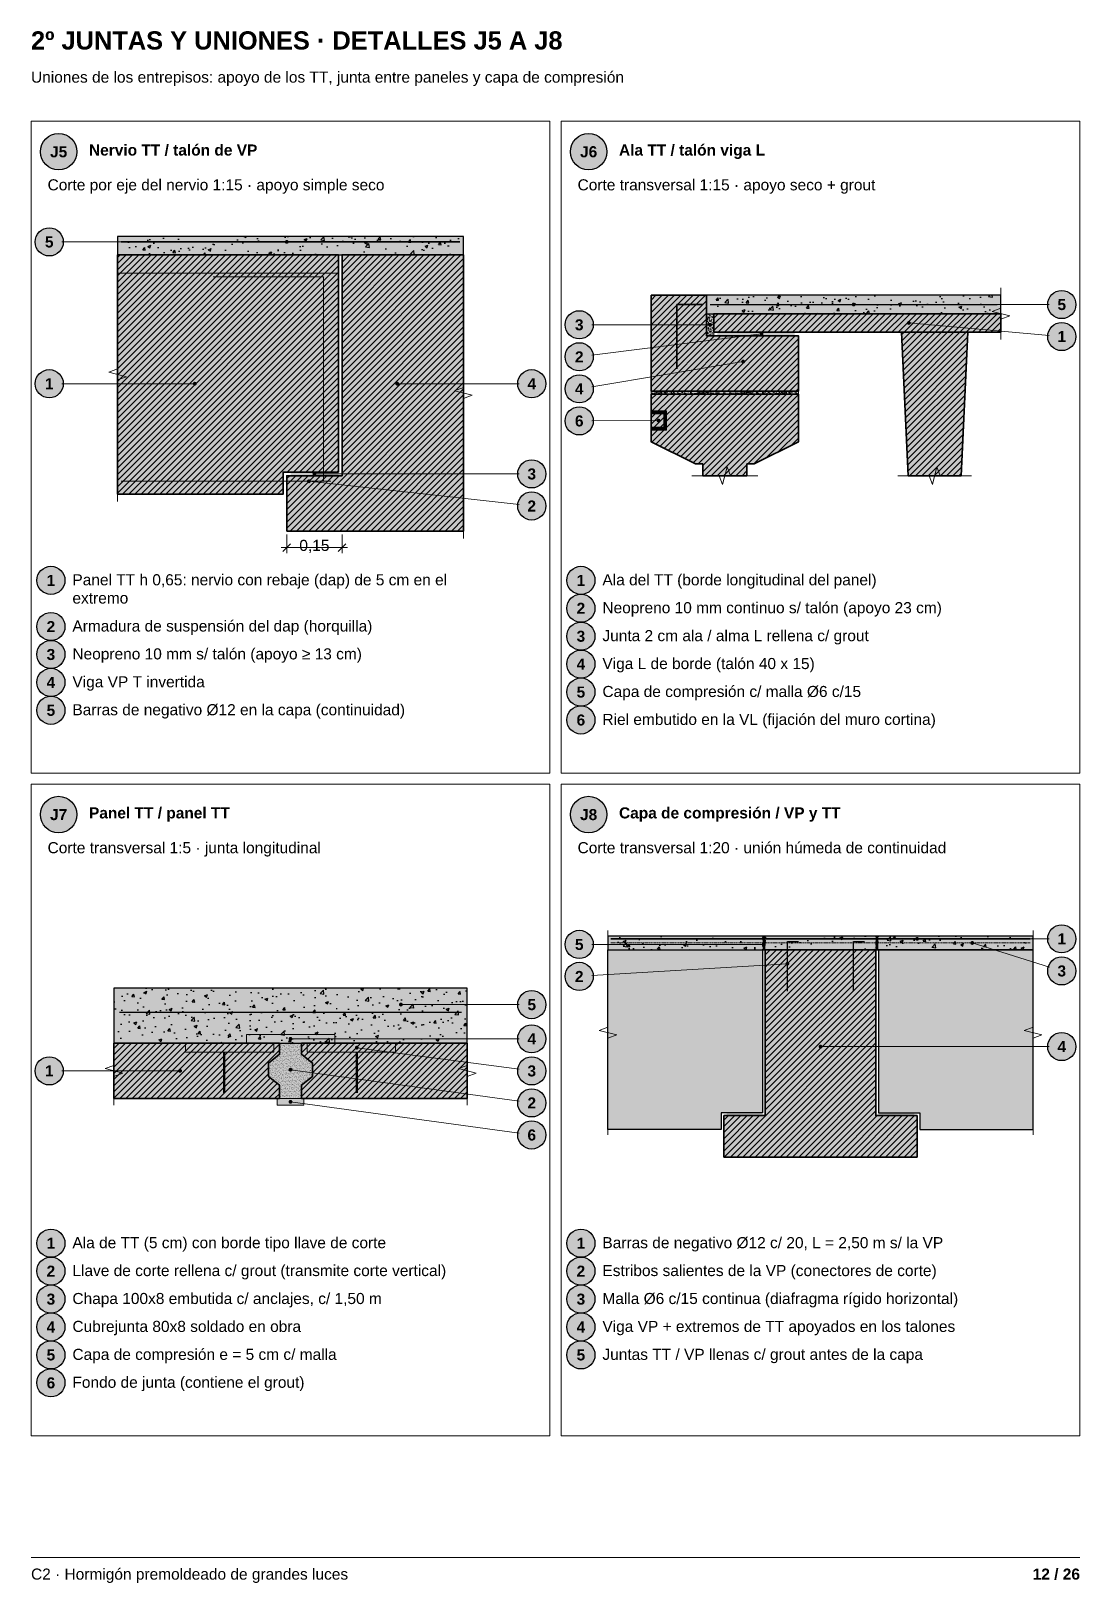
# Model space of a CAD drawing. Header units: millimetres. Extents: x 10 to 6200, y 4 to 286.
# Drawn here: x 2650 to 2840, y 4.4 to 285.3 of the extents above; entities that cross this region are included whole.
import ezdxf
from ezdxf.enums import TextEntityAlignment as Align

# ---------------------------------------------------------------- set-up
doc = ezdxf.new("R2010")
doc.units = ezdxf.units.MM
doc.linetypes.add('DASHED', pattern=[1.524, 1.27, -0.254])
for name, color, linetype in [('CONTORNOS', 7, 'Continuous'), ('CONTORNOS-RAYADO', 8, 'Continuous'), ('CONTORNOS-RELLENO', 9, 'Continuous'), ('COTAS', 7, 'Continuous'), ('LINEAS', 7, 'Continuous'), ('MARCO', 7, 'Continuous'), ('REFERENCIAS', 7, 'Continuous'), ('REFERENCIAS-RELLENO', 9, 'Continuous'), ('TEXTOS', 7, 'Continuous')]:
    doc.layers.add(name, color=color, linetype=linetype)
doc.styles.add('ARIAL', font='arial.ttf')
doc.styles.add('ARIAL-NEGRITA', font='arialbd.ttf')

msp = doc.modelspace()

# ---------------------------------------------------------------- hatches: boundary and pattern name
at = {"layer": 'CONTORNOS-RAYADO'}
h = msp.add_hatch(dxfattribs=at)
h.set_pattern_fill('AR-CONC', color=8, scale=0.03)
h.paths.add_polyline_path([(2665.67, 244.83), (2728.33, 244.83), (2728.33, 248.17), (2665.67, 248.17)])
h = msp.add_hatch(dxfattribs=at)
h.set_pattern_fill('ANSI31', color=8, scale=0.25)
h.paths.add_polyline_path([(2665.67, 244.83), (2705.67, 244.83), (2705.67, 205.5), (2695.67, 205.5), (2695.67, 201.5), (2665.67, 201.5)])
h = msp.add_hatch(dxfattribs=at)
h.set_pattern_fill('ANSI31', color=8, scale=0.25)
h.paths.add_polyline_path([(2696.33, 194.83), (2728.33, 194.83), (2728.33, 244.83), (2706.33, 244.83), (2706.33, 204.83), (2696.33, 204.83)])
h = msp.add_hatch(dxfattribs=at)
h.set_pattern_fill('ANSI31', color=8, scale=0.25)
h.paths.add_polyline_path([(2762.33, 220.17), (2789, 220.17), (2789, 230.17), (2772.33, 230.17), (2772.33, 237.5), (2762.33, 237.5)])
h = msp.add_hatch(dxfattribs=at)
h.set_pattern_fill('AR-CONC', color=8, scale=0.03)
h.paths.add_polyline_path([(2772.33, 234.17), (2825.67, 234.17), (2825.67, 237.5), (2772.33, 237.5)])
h = msp.add_hatch(dxfattribs=at)
h.set_pattern_fill('AR-SAND', color=8, scale=0.01)
h.paths.add_polyline_path([(2772.33, 230.17), (2773.67, 230.17), (2773.67, 234.17), (2772.33, 234.17)])
h = msp.add_hatch(dxfattribs=at)
h.set_pattern_fill('ANSI31', color=8, scale=0.25)
h.paths.add_polyline_path([(2773.67, 230.83), (2825.67, 230.83), (2825.67, 234.17), (2773.67, 234.17)])
h = msp.add_hatch(dxfattribs=at)
h.set_pattern_fill('ANSI31', color=8, scale=0.25)
h.paths.add_polyline_path([(2807.67, 230.83), (2819.67, 230.83), (2818.47, 204.83), (2808.87, 204.83)])
h = msp.add_hatch(dxfattribs=at)
h.set_pattern_fill('AR-SAND', color=8, scale=0.015)
h.paths.add_polyline_path([(2762.33, 219.63), (2789, 219.63), (2789, 220.17), (2762.33, 220.17)])
h = msp.add_hatch(dxfattribs=at)
h.set_pattern_fill('ANSI31', color=8, scale=0.25)
h.paths.add_polyline_path([(2762.33, 219.63), (2789, 219.63), (2789, 210.97), (2781, 206.97), (2779.67, 206.97), (2779.67, 204.83), (2771.67, 204.83), (2771.67, 206.97), (2770.33, 206.97), (2762.33, 210.97)])
h = msp.add_hatch(dxfattribs=at)
h.set_pattern_fill('AR-CONC', color=8, scale=0.03)
h.paths.add_polyline_path([(2754.5, 119), (2831.5, 119), (2831.5, 121.5), (2754.5, 121.5)])
h = msp.add_hatch(dxfattribs=at)
h.set_pattern_fill('AR-SAND', color=8, scale=0.01)
h.paths.add_polyline_path([(2782.5, 119), (2783, 119), (2783, 121.5), (2782.5, 121.5)])
h = msp.add_hatch(dxfattribs=at)
h.set_pattern_fill('AR-SAND', color=8, scale=0.01)
h.paths.add_polyline_path([(2803, 119), (2803.5, 119), (2803.5, 121.5), (2803, 121.5)])
h = msp.add_hatch(dxfattribs=at)
h.set_pattern_fill('ANSI31', color=8, scale=0.25)
h.paths.add_polyline_path([(2775.5, 81.5), (2810.5, 81.5), (2810.5, 89), (2803, 89), (2803, 119), (2783, 119), (2783, 89), (2775.5, 89)])
h = msp.add_hatch(dxfattribs=at)
h.set_pattern_fill('AR-CONC', color=8, scale=0.03)
h.paths.add_polyline_path([(2665, 102.1), (2729, 102.1), (2729, 112.1), (2665, 112.1)])
h = msp.add_hatch(dxfattribs=at)
h.set_pattern_fill('ANSI31', color=8, scale=0.25)
h.paths.add_polyline_path([(2665, 92.1), (2695, 92.1), (2695, 94.5), (2693, 96.1), (2693, 98.5), (2695, 100.1), (2695, 102.1), (2665, 102.1)])
h = msp.add_hatch(dxfattribs=at)
h.set_pattern_fill('AR-SAND', color=8, scale=0.01)
h.paths.add_polyline_path([(2695, 92.1), (2699, 92.1), (2699, 94.5), (2701, 96.1), (2701, 98.5), (2699, 100.1), (2699, 102.1), (2695, 102.1), (2695, 100.1), (2693, 98.5), (2693, 96.1), (2695, 94.5)])
h = msp.add_hatch(dxfattribs=at)
h.set_pattern_fill('ANSI31', color=8, scale=0.25)
h.paths.add_polyline_path([(2729, 92.1), (2699, 92.1), (2699, 94.5), (2701, 96.1), (2701, 98.5), (2699, 100.1), (2699, 102.1), (2729, 102.1)])
at = {"layer": 'CONTORNOS-RELLENO', "true_color": 0xdedad2}
h = msp.add_hatch(color=254, dxfattribs=at)
h.dxf.hatch_style = 1
h.paths.add_polyline_path([(2665.67, 244.83), (2728.33, 244.83), (2728.33, 248.17), (2665.67, 248.17)])
at = {"layer": 'CONTORNOS-RELLENO', "true_color": 0xd3d6d9}
h = msp.add_hatch(color=254, dxfattribs=at)
h.dxf.hatch_style = 1
h.paths.add_polyline_path([(2665.67, 244.83), (2705.67, 244.83), (2705.67, 205.5), (2695.67, 205.5), (2695.67, 201.5), (2665.67, 201.5)])
h = msp.add_hatch(color=254, dxfattribs=at)
h.dxf.hatch_style = 1
h.paths.add_polyline_path([(2696.33, 194.83), (2728.33, 194.83), (2728.33, 244.83), (2706.33, 244.83), (2706.33, 204.83), (2696.33, 204.83)])
h = msp.add_hatch(color=254, dxfattribs=at)
h.dxf.hatch_style = 1
h.paths.add_polyline_path([(2762.33, 220.17), (2789, 220.17), (2789, 230.17), (2772.33, 230.17), (2772.33, 237.5), (2762.33, 237.5)])
at = {"layer": 'CONTORNOS-RELLENO', "true_color": 0xdedad2}
h = msp.add_hatch(color=254, dxfattribs=at)
h.dxf.hatch_style = 1
h.paths.add_polyline_path([(2772.33, 234.17), (2825.67, 234.17), (2825.67, 237.5), (2772.33, 237.5)])
at = {"layer": 'CONTORNOS-RELLENO', "true_color": 0xbdbdbd}
h = msp.add_hatch(color=9, dxfattribs=at)
h.dxf.hatch_style = 1
h.paths.add_polyline_path([(2772.33, 230.17), (2773.67, 230.17), (2773.67, 234.17), (2772.33, 234.17)])
at = {"layer": 'CONTORNOS-RELLENO', "true_color": 0xd3d6d9}
h = msp.add_hatch(color=254, dxfattribs=at)
h.dxf.hatch_style = 1
h.paths.add_polyline_path([(2773.67, 230.83), (2825.67, 230.83), (2825.67, 234.17), (2773.67, 234.17)])
at = {"layer": 'CONTORNOS-RELLENO', "true_color": 0x111111}
h = msp.add_hatch(color=250, dxfattribs=at)
h.dxf.hatch_style = 1
h.paths.add_polyline_path([(2774.33, 230.17), (2788.33, 230.17), (2788.33, 230.83), (2774.33, 230.83)])
at = {"layer": 'CONTORNOS-RELLENO', "true_color": 0xd3d6d9}
h = msp.add_hatch(color=254, dxfattribs=at)
h.dxf.hatch_style = 1
h.paths.add_polyline_path([(2807.67, 230.83), (2819.67, 230.83), (2818.47, 204.83), (2808.87, 204.83)])
at = {"layer": 'CONTORNOS-RELLENO', "true_color": 0xe9e9e9}
h = msp.add_hatch(color=254, dxfattribs=at)
h.dxf.hatch_style = 1
h.paths.add_polyline_path([(2762.33, 219.63), (2789, 219.63), (2789, 220.17), (2762.33, 220.17)])
at = {"layer": 'CONTORNOS-RELLENO', "true_color": 0xd3d6d9}
h = msp.add_hatch(color=254, dxfattribs=at)
h.dxf.hatch_style = 1
h.paths.add_polyline_path([(2762.33, 219.63), (2789, 219.63), (2789, 210.97), (2781, 206.97), (2779.67, 206.97), (2779.67, 204.83), (2771.67, 204.83), (2771.67, 206.97), (2770.33, 206.97), (2762.33, 210.97)])
at = {"layer": 'CONTORNOS-RELLENO', "true_color": 0x3b3b3b}
h = msp.add_hatch(color=250, dxfattribs=at)
h.dxf.hatch_style = 1
h.paths.add_polyline_path([(2762.33, 213.1), (2765.13, 213.1), (2765.13, 216.57), (2762.33, 216.57), (2762.33, 216.03), (2764.6, 216.03), (2764.6, 213.63), (2762.33, 213.63)])
at = {"layer": 'CONTORNOS-RELLENO', "true_color": 0x111111}
h = msp.add_hatch(color=250, dxfattribs=at)
h.dxf.hatch_style = 1
h.paths.add_polyline_path([(2697, 204.83), (2705.67, 204.83), (2705.67, 205.5), (2697, 205.5)])
at = {"layer": 'CONTORNOS-RELLENO', "true_color": 0xdedad2}
h = msp.add_hatch(color=254, dxfattribs=at)
h.dxf.hatch_style = 1
h.paths.add_polyline_path([(2754.5, 119), (2831.5, 119), (2831.5, 121.5), (2754.5, 121.5)])
at = {"layer": 'CONTORNOS-RELLENO', "true_color": 0xbdbdbd}
h = msp.add_hatch(color=9, dxfattribs=at)
h.dxf.hatch_style = 1
h.paths.add_polyline_path([(2782.5, 119), (2783, 119), (2783, 121.5), (2782.5, 121.5)])
h = msp.add_hatch(color=9, dxfattribs=at)
h.dxf.hatch_style = 1
h.paths.add_polyline_path([(2803, 119), (2803.5, 119), (2803.5, 121.5), (2803, 121.5)])
at = {"layer": 'CONTORNOS-RELLENO', "true_color": 0xeceeef}
h = msp.add_hatch(color=7, dxfattribs=at)
h.dxf.hatch_style = 1
h.paths.add_polyline_path([(2754.5, 119), (2782.5, 119), (2782.5, 89.5), (2775, 89.5), (2775, 86.5), (2754.5, 86.5)])
at = {"layer": 'CONTORNOS-RELLENO', "true_color": 0xd3d6d9}
h = msp.add_hatch(color=254, dxfattribs=at)
h.dxf.hatch_style = 1
h.paths.add_polyline_path([(2775.5, 81.5), (2810.5, 81.5), (2810.5, 89), (2803, 89), (2803, 119), (2783, 119), (2783, 89), (2775.5, 89)])
at = {"layer": 'CONTORNOS-RELLENO', "true_color": 0xeceeef}
h = msp.add_hatch(color=7, dxfattribs=at)
h.dxf.hatch_style = 1
h.paths.add_polyline_path([(2831.5, 119), (2803.5, 119), (2803.5, 89.5), (2811, 89.5), (2811, 86.5), (2831.5, 86.5)])
at = {"layer": 'CONTORNOS-RELLENO', "true_color": 0xdedad2}
h = msp.add_hatch(color=254, dxfattribs=at)
h.dxf.hatch_style = 1
h.paths.add_polyline_path([(2665, 102.1), (2729, 102.1), (2729, 112.1), (2665, 112.1)])
at = {"layer": 'CONTORNOS-RELLENO', "true_color": 0xd3d6d9}
h = msp.add_hatch(color=254, dxfattribs=at)
h.dxf.hatch_style = 1
h.paths.add_polyline_path([(2665, 92.1), (2695, 92.1), (2695, 94.5), (2693, 96.1), (2693, 98.5), (2695, 100.1), (2695, 102.1), (2665, 102.1)])
at = {"layer": 'CONTORNOS-RELLENO', "true_color": 0x3b3b3b}
h = msp.add_hatch(color=250, dxfattribs=at)
h.dxf.hatch_style = 1
h.paths.add_polyline_path([(2678, 100.5), (2694, 100.5), (2694, 102.1), (2678, 102.1)])
h = msp.add_hatch(color=250, dxfattribs=at)
h.dxf.hatch_style = 1
h.paths.add_polyline_path([(2689, 102.1), (2705, 102.1), (2705, 103.7), (2689, 103.7)])
at = {"layer": 'CONTORNOS-RELLENO', "true_color": 0xbdbdbd}
h = msp.add_hatch(color=9, dxfattribs=at)
h.dxf.hatch_style = 1
h.paths.add_polyline_path([(2695, 92.1), (2699, 92.1), (2699, 94.5), (2701, 96.1), (2701, 98.5), (2699, 100.1), (2699, 102.1), (2695, 102.1), (2695, 100.1), (2693, 98.5), (2693, 96.1), (2695, 94.5)])
at = {"layer": 'CONTORNOS-RELLENO', "true_color": 0xd3d6d9}
h = msp.add_hatch(color=254, dxfattribs=at)
h.dxf.hatch_style = 1
h.paths.add_polyline_path([(2729, 92.1), (2699, 92.1), (2699, 94.5), (2701, 96.1), (2701, 98.5), (2699, 100.1), (2699, 102.1), (2729, 102.1)])
at = {"layer": 'CONTORNOS-RELLENO', "true_color": 0x3b3b3b}
h = msp.add_hatch(color=250, dxfattribs=at)
h.dxf.hatch_style = 1
h.paths.add_polyline_path([(2700, 100.5), (2716, 100.5), (2716, 102.1), (2700, 102.1)])
at = {"layer": 'CONTORNOS-RELLENO', "true_color": 0x999999}
h = msp.add_hatch(color=253, dxfattribs=at)
h.dxf.hatch_style = 1
h.paths.add_polyline_path([(2694.6, 90.9), (2699.4, 90.9), (2699.4, 92.1), (2694.6, 92.1)])
at = {"layer": 'CONTORNOS-RELLENO', "true_color": 0x111111}
h = msp.add_hatch(color=250, dxfattribs=at)
h.dxf.hatch_style = 1
h.paths.add_polyline_path([(2776, 89), (2782.5, 89), (2782.5, 89.5), (2776, 89.5)])
h = msp.add_hatch(color=250, dxfattribs=at)
h.dxf.hatch_style = 1
h.paths.add_polyline_path([(2803.5, 89), (2810, 89), (2810, 89.5), (2803.5, 89.5)])
at = {"layer": 'REFERENCIAS-RELLENO', "true_color": 0xfff1a8}
h = msp.add_hatch(color=51, dxfattribs=at)
h.dxf.hatch_style = 1
edge = h.paths.add_edge_path()
edge.add_arc((2655, 263.5), 3.3, 0, 360)
h = msp.add_hatch(color=51, dxfattribs=at)
h.dxf.hatch_style = 1
edge = h.paths.add_edge_path()
edge.add_arc((2751, 263.5), 3.3, 0, 360)
at = {"layer": 'REFERENCIAS-RELLENO', "true_color": 0xffffff}
h = msp.add_hatch(color=7, dxfattribs=at)
h.dxf.hatch_style = 1
edge = h.paths.add_edge_path()
edge.add_arc((2653.3, 247.17), 2.55, 0, 360)
at = {"layer": 'REFERENCIAS-RELLENO', "true_color": 0x000000}
h = msp.add_hatch(color=18, dxfattribs=at)
h.dxf.hatch_style = 1
edge = h.paths.add_edge_path()
edge.add_arc((2696.33, 247.17), 0.35, 0, 360)
h = msp.add_hatch(color=18, dxfattribs=at)
h.dxf.hatch_style = 1
edge = h.paths.add_edge_path()
edge.add_arc((2799, 235.83), 0.35, 0, 360)
at = {"layer": 'REFERENCIAS-RELLENO', "true_color": 0xffffff}
h = msp.add_hatch(color=7, dxfattribs=at)
h.dxf.hatch_style = 1
edge = h.paths.add_edge_path()
edge.add_arc((2836.7, 235.83), 2.55, 0, 360)
h = msp.add_hatch(color=7, dxfattribs=at)
h.dxf.hatch_style = 1
edge = h.paths.add_edge_path()
edge.add_arc((2749.3, 232.17), 2.55, 0, 360)
at = {"layer": 'REFERENCIAS-RELLENO', "true_color": 0x000000}
h = msp.add_hatch(color=18, dxfattribs=at)
h.dxf.hatch_style = 1
edge = h.paths.add_edge_path()
edge.add_arc((2773, 232.17), 0.35, 0, 360)
h = msp.add_hatch(color=18, dxfattribs=at)
h.dxf.hatch_style = 1
edge = h.paths.add_edge_path()
edge.add_arc((2782.33, 230.5), 0.35, 0, 360)
h = msp.add_hatch(color=18, dxfattribs=at)
h.dxf.hatch_style = 1
edge = h.paths.add_edge_path()
edge.add_arc((2809, 232.5), 0.35, 0, 360)
at = {"layer": 'REFERENCIAS-RELLENO', "true_color": 0xffffff}
h = msp.add_hatch(color=7, dxfattribs=at)
h.dxf.hatch_style = 1
edge = h.paths.add_edge_path()
edge.add_arc((2836.7, 230.03), 2.55, 0, 360)
h = msp.add_hatch(color=7, dxfattribs=at)
h.dxf.hatch_style = 1
edge = h.paths.add_edge_path()
edge.add_arc((2749.3, 226.37), 2.55, 0, 360)
at = {"layer": 'REFERENCIAS-RELLENO', "true_color": 0x000000}
h = msp.add_hatch(color=18, dxfattribs=at)
h.dxf.hatch_style = 1
edge = h.paths.add_edge_path()
edge.add_arc((2779, 225.5), 0.35, 0, 360)
at = {"layer": 'REFERENCIAS-RELLENO', "true_color": 0xffffff}
h = msp.add_hatch(color=7, dxfattribs=at)
h.dxf.hatch_style = 1
edge = h.paths.add_edge_path()
edge.add_arc((2653.3, 221.5), 2.55, 0, 360)
h = msp.add_hatch(color=7, dxfattribs=at)
h.dxf.hatch_style = 1
edge = h.paths.add_edge_path()
edge.add_arc((2740.7, 221.5), 2.55, 0, 360)
h = msp.add_hatch(color=7, dxfattribs=at)
h.dxf.hatch_style = 1
edge = h.paths.add_edge_path()
edge.add_arc((2749.3, 220.57), 2.55, 0, 360)
at = {"layer": 'REFERENCIAS-RELLENO', "true_color": 0x000000}
h = msp.add_hatch(color=18, dxfattribs=at)
h.dxf.hatch_style = 1
edge = h.paths.add_edge_path()
edge.add_arc((2679.67, 221.5), 0.35, 0, 360)
h = msp.add_hatch(color=18, dxfattribs=at)
h.dxf.hatch_style = 1
edge = h.paths.add_edge_path()
edge.add_arc((2716.33, 221.5), 0.35, 0, 360)
at = {"layer": 'REFERENCIAS-RELLENO', "true_color": 0xffffff}
h = msp.add_hatch(color=7, dxfattribs=at)
h.dxf.hatch_style = 1
edge = h.paths.add_edge_path()
edge.add_arc((2749.3, 214.77), 2.55, 0, 360)
at = {"layer": 'REFERENCIAS-RELLENO', "true_color": 0x000000}
h = msp.add_hatch(color=18, dxfattribs=at)
h.dxf.hatch_style = 1
edge = h.paths.add_edge_path()
edge.add_arc((2763.67, 214.83), 0.35, 0, 360)
h = msp.add_hatch(color=18, dxfattribs=at)
h.dxf.hatch_style = 1
edge = h.paths.add_edge_path()
edge.add_arc((2701.33, 205.17), 0.35, 0, 360)
at = {"layer": 'REFERENCIAS-RELLENO', "true_color": 0xffffff}
h = msp.add_hatch(color=7, dxfattribs=at)
h.dxf.hatch_style = 1
edge = h.paths.add_edge_path()
edge.add_arc((2740.7, 205.17), 2.55, 0, 360)
at = {"layer": 'REFERENCIAS-RELLENO', "true_color": 0x000000}
h = msp.add_hatch(color=18, dxfattribs=at)
h.dxf.hatch_style = 1
edge = h.paths.add_edge_path()
edge.add_arc((2700.33, 203.83), 0.35, 0, 360)
at = {"layer": 'REFERENCIAS-RELLENO', "true_color": 0xffffff}
h = msp.add_hatch(color=7, dxfattribs=at)
h.dxf.hatch_style = 1
edge = h.paths.add_edge_path()
edge.add_arc((2740.7, 199.37), 2.55, 0, 360)
h = msp.add_hatch(color=7, dxfattribs=at)
h.dxf.hatch_style = 1
edge = h.paths.add_edge_path()
edge.add_arc((2653.6, 185.9), 2.55, 0, 360)
h = msp.add_hatch(color=7, dxfattribs=at)
h.dxf.hatch_style = 1
edge = h.paths.add_edge_path()
edge.add_arc((2749.6, 185.9), 2.55, 0, 360)
h = msp.add_hatch(color=7, dxfattribs=at)
h.dxf.hatch_style = 1
edge = h.paths.add_edge_path()
edge.add_arc((2749.6, 180.85), 2.55, 0, 360)
h = msp.add_hatch(color=7, dxfattribs=at)
h.dxf.hatch_style = 1
edge = h.paths.add_edge_path()
edge.add_arc((2653.6, 177.54), 2.55, 0, 360)
h = msp.add_hatch(color=7, dxfattribs=at)
h.dxf.hatch_style = 1
edge = h.paths.add_edge_path()
edge.add_arc((2749.6, 175.79), 2.55, 0, 360)
h = msp.add_hatch(color=7, dxfattribs=at)
h.dxf.hatch_style = 1
edge = h.paths.add_edge_path()
edge.add_arc((2653.6, 172.49), 2.55, 0, 360)
h = msp.add_hatch(color=7, dxfattribs=at)
h.dxf.hatch_style = 1
edge = h.paths.add_edge_path()
edge.add_arc((2749.6, 170.74), 2.55, 0, 360)
h = msp.add_hatch(color=7, dxfattribs=at)
h.dxf.hatch_style = 1
edge = h.paths.add_edge_path()
edge.add_arc((2653.6, 167.43), 2.55, 0, 360)
h = msp.add_hatch(color=7, dxfattribs=at)
h.dxf.hatch_style = 1
edge = h.paths.add_edge_path()
edge.add_arc((2749.6, 165.68), 2.55, 0, 360)
h = msp.add_hatch(color=7, dxfattribs=at)
h.dxf.hatch_style = 1
edge = h.paths.add_edge_path()
edge.add_arc((2653.6, 162.38), 2.55, 0, 360)
h = msp.add_hatch(color=7, dxfattribs=at)
h.dxf.hatch_style = 1
edge = h.paths.add_edge_path()
edge.add_arc((2749.6, 160.63), 2.55, 0, 360)
at = {"layer": 'REFERENCIAS-RELLENO', "true_color": 0xfff1a8}
h = msp.add_hatch(color=51, dxfattribs=at)
h.dxf.hatch_style = 1
edge = h.paths.add_edge_path()
edge.add_arc((2655, 143.5), 3.3, 0, 360)
h = msp.add_hatch(color=51, dxfattribs=at)
h.dxf.hatch_style = 1
edge = h.paths.add_edge_path()
edge.add_arc((2751, 143.5), 3.3, 0, 360)
at = {"layer": 'REFERENCIAS-RELLENO', "true_color": 0xffffff}
h = msp.add_hatch(color=7, dxfattribs=at)
h.dxf.hatch_style = 1
edge = h.paths.add_edge_path()
edge.add_arc((2749.3, 120), 2.55, 0, 360)
at = {"layer": 'REFERENCIAS-RELLENO', "true_color": 0x000000}
h = msp.add_hatch(color=18, dxfattribs=at)
h.dxf.hatch_style = 1
edge = h.paths.add_edge_path()
edge.add_arc((2810.5, 121), 0.35, 0, 360)
at = {"layer": 'REFERENCIAS-RELLENO', "true_color": 0xffffff}
h = msp.add_hatch(color=7, dxfattribs=at)
h.dxf.hatch_style = 1
edge = h.paths.add_edge_path()
edge.add_arc((2836.7, 121), 2.55, 0, 360)
at = {"layer": 'REFERENCIAS-RELLENO', "true_color": 0x000000}
h = msp.add_hatch(color=18, dxfattribs=at)
h.dxf.hatch_style = 1
edge = h.paths.add_edge_path()
edge.add_arc((2782.75, 120), 0.35, 0, 360)
h = msp.add_hatch(color=18, dxfattribs=at)
h.dxf.hatch_style = 1
edge = h.paths.add_edge_path()
edge.add_arc((2820.5, 120.25), 0.35, 0, 360)
at = {"layer": 'REFERENCIAS-RELLENO', "true_color": 0xffffff}
h = msp.add_hatch(color=7, dxfattribs=at)
h.dxf.hatch_style = 1
edge = h.paths.add_edge_path()
edge.add_arc((2749.3, 114.2), 2.55, 0, 360)
at = {"layer": 'REFERENCIAS-RELLENO', "true_color": 0x000000}
h = msp.add_hatch(color=18, dxfattribs=at)
h.dxf.hatch_style = 1
edge = h.paths.add_edge_path()
edge.add_arc((2787, 116.5), 0.35, 0, 360)
at = {"layer": 'REFERENCIAS-RELLENO', "true_color": 0xffffff}
h = msp.add_hatch(color=7, dxfattribs=at)
h.dxf.hatch_style = 1
edge = h.paths.add_edge_path()
edge.add_arc((2836.7, 115.2), 2.55, 0, 360)
h = msp.add_hatch(color=7, dxfattribs=at)
h.dxf.hatch_style = 1
edge = h.paths.add_edge_path()
edge.add_arc((2740.7, 109.1), 2.55, 0, 360)
at = {"layer": 'REFERENCIAS-RELLENO', "true_color": 0x000000}
h = msp.add_hatch(color=18, dxfattribs=at)
h.dxf.hatch_style = 1
edge = h.paths.add_edge_path()
edge.add_arc((2717, 109.1), 0.35, 0, 360)
at = {"layer": 'REFERENCIAS-RELLENO', "true_color": 0xffffff}
h = msp.add_hatch(color=7, dxfattribs=at)
h.dxf.hatch_style = 1
edge = h.paths.add_edge_path()
edge.add_arc((2740.7, 102.9), 2.55, 0, 360)
h = msp.add_hatch(color=7, dxfattribs=at)
h.dxf.hatch_style = 1
edge = h.paths.add_edge_path()
edge.add_arc((2836.7, 101.5), 2.55, 0, 360)
at = {"layer": 'REFERENCIAS-RELLENO', "true_color": 0x000000}
h = msp.add_hatch(color=18, dxfattribs=at)
h.dxf.hatch_style = 1
edge = h.paths.add_edge_path()
edge.add_arc((2697, 102.9), 0.35, 0, 360)
h = msp.add_hatch(color=18, dxfattribs=at)
h.dxf.hatch_style = 1
edge = h.paths.add_edge_path()
edge.add_arc((2709, 101.3), 0.35, 0, 360)
h = msp.add_hatch(color=18, dxfattribs=at)
h.dxf.hatch_style = 1
edge = h.paths.add_edge_path()
edge.add_arc((2793, 101.5), 0.35, 0, 360)
at = {"layer": 'REFERENCIAS-RELLENO', "true_color": 0xffffff}
h = msp.add_hatch(color=7, dxfattribs=at)
h.dxf.hatch_style = 1
edge = h.paths.add_edge_path()
edge.add_arc((2653.3, 97.1), 2.55, 0, 360)
h = msp.add_hatch(color=7, dxfattribs=at)
h.dxf.hatch_style = 1
edge = h.paths.add_edge_path()
edge.add_arc((2740.7, 97.1), 2.55, 0, 360)
at = {"layer": 'REFERENCIAS-RELLENO', "true_color": 0x000000}
h = msp.add_hatch(color=18, dxfattribs=at)
h.dxf.hatch_style = 1
edge = h.paths.add_edge_path()
edge.add_arc((2677, 97.1), 0.35, 0, 360)
h = msp.add_hatch(color=18, dxfattribs=at)
h.dxf.hatch_style = 1
edge = h.paths.add_edge_path()
edge.add_arc((2697, 97.3), 0.35, 0, 360)
at = {"layer": 'REFERENCIAS-RELLENO', "true_color": 0xffffff}
h = msp.add_hatch(color=7, dxfattribs=at)
h.dxf.hatch_style = 1
edge = h.paths.add_edge_path()
edge.add_arc((2740.7, 91.3), 2.55, 0, 360)
at = {"layer": 'REFERENCIAS-RELLENO', "true_color": 0x000000}
h = msp.add_hatch(color=18, dxfattribs=at)
h.dxf.hatch_style = 1
edge = h.paths.add_edge_path()
edge.add_arc((2697, 91.5), 0.35, 0, 360)
at = {"layer": 'REFERENCIAS-RELLENO', "true_color": 0xffffff}
h = msp.add_hatch(color=7, dxfattribs=at)
h.dxf.hatch_style = 1
edge = h.paths.add_edge_path()
edge.add_arc((2740.7, 85.5), 2.55, 0, 360)
h = msp.add_hatch(color=7, dxfattribs=at)
h.dxf.hatch_style = 1
edge = h.paths.add_edge_path()
edge.add_arc((2653.6, 65.9), 2.55, 0, 360)
h = msp.add_hatch(color=7, dxfattribs=at)
h.dxf.hatch_style = 1
edge = h.paths.add_edge_path()
edge.add_arc((2749.6, 65.9), 2.55, 0, 360)
h = msp.add_hatch(color=7, dxfattribs=at)
h.dxf.hatch_style = 1
edge = h.paths.add_edge_path()
edge.add_arc((2653.6, 60.85), 2.55, 0, 360)
h = msp.add_hatch(color=7, dxfattribs=at)
h.dxf.hatch_style = 1
edge = h.paths.add_edge_path()
edge.add_arc((2749.6, 60.85), 2.55, 0, 360)
h = msp.add_hatch(color=7, dxfattribs=at)
h.dxf.hatch_style = 1
edge = h.paths.add_edge_path()
edge.add_arc((2653.6, 55.79), 2.55, 0, 360)
h = msp.add_hatch(color=7, dxfattribs=at)
h.dxf.hatch_style = 1
edge = h.paths.add_edge_path()
edge.add_arc((2749.6, 55.79), 2.55, 0, 360)
h = msp.add_hatch(color=7, dxfattribs=at)
h.dxf.hatch_style = 1
edge = h.paths.add_edge_path()
edge.add_arc((2653.6, 50.74), 2.55, 0, 360)
h = msp.add_hatch(color=7, dxfattribs=at)
h.dxf.hatch_style = 1
edge = h.paths.add_edge_path()
edge.add_arc((2749.6, 50.74), 2.55, 0, 360)
h = msp.add_hatch(color=7, dxfattribs=at)
h.dxf.hatch_style = 1
edge = h.paths.add_edge_path()
edge.add_arc((2653.6, 45.68), 2.55, 0, 360)
h = msp.add_hatch(color=7, dxfattribs=at)
h.dxf.hatch_style = 1
edge = h.paths.add_edge_path()
edge.add_arc((2749.6, 45.68), 2.55, 0, 360)
h = msp.add_hatch(color=7, dxfattribs=at)
h.dxf.hatch_style = 1
edge = h.paths.add_edge_path()
edge.add_arc((2653.6, 40.63), 2.55, 0, 360)

# ---------------------------------------------------------------- linework, layer by layer
at = {"layer": 'CONTORNOS', "lineweight": 25}
for points in [[(2665.67, 244.83), (2728.33, 244.83), (2728.33, 248.17), (2665.67, 248.17)], [(2772.33, 234.17), (2825.67, 234.17), (2825.67, 237.5), (2772.33, 237.5)], [(2754.5, 119), (2831.5, 119), (2831.5, 121.5), (2754.5, 121.5)], [(2754.5, 119), (2782.5, 119), (2782.5, 89.5), (2775, 89.5), (2775, 86.5), (2754.5, 86.5)], [(2831.5, 119), (2803.5, 119), (2803.5, 89.5), (2811, 89.5), (2811, 86.5), (2831.5, 86.5)], [(2665, 102.1), (2729, 102.1), (2729, 112.1), (2665, 112.1)]]:
    msp.add_lwpolyline(points, close=True, dxfattribs=at)
at = {"layer": 'CONTORNOS', "lineweight": 35}
for points in [[(2665.67, 244.83), (2705.67, 244.83), (2705.67, 205.5), (2695.67, 205.5), (2695.67, 201.5), (2665.67, 201.5)], [(2696.33, 194.83), (2728.33, 194.83), (2728.33, 244.83), (2706.33, 244.83), (2706.33, 204.83), (2696.33, 204.83)], [(2762.33, 220.17), (2789, 220.17), (2789, 230.17), (2772.33, 230.17), (2772.33, 237.5), (2762.33, 237.5)], [(2773.67, 230.83), (2825.67, 230.83), (2825.67, 234.17), (2773.67, 234.17)], [(2807.67, 230.83), (2819.67, 230.83), (2818.47, 204.83), (2808.87, 204.83)], [(2762.33, 219.63), (2789, 219.63), (2789, 210.97), (2781, 206.97), (2779.67, 206.97), (2779.67, 204.83), (2771.67, 204.83), (2771.67, 206.97), (2770.33, 206.97), (2762.33, 210.97)], [(2775.5, 81.5), (2810.5, 81.5), (2810.5, 89), (2803, 89), (2803, 119), (2783, 119), (2783, 89), (2775.5, 89)], [(2665, 92.1), (2695, 92.1), (2695, 94.5), (2693, 96.1), (2693, 98.5), (2695, 100.1), (2695, 102.1), (2665, 102.1)], [(2729, 92.1), (2699, 92.1), (2699, 94.5), (2701, 96.1), (2701, 98.5), (2699, 100.1), (2699, 102.1), (2729, 102.1)]]:
    msp.add_lwpolyline(points, close=True, dxfattribs=at)
at = {"layer": 'CONTORNOS', "lineweight": 9}
for points in [[(2772.33, 230.17), (2773.67, 230.17), (2773.67, 234.17), (2772.33, 234.17)], [(2762.33, 219.63), (2789, 219.63), (2789, 220.17), (2762.33, 220.17)], [(2762.33, 213.1), (2765.13, 213.1), (2765.13, 216.57), (2762.33, 216.57), (2762.33, 216.03), (2764.6, 216.03), (2764.6, 213.63), (2762.33, 213.63)], [(2678, 100.5), (2694, 100.5), (2694, 102.1), (2678, 102.1)], [(2689, 102.1), (2705, 102.1), (2705, 103.7), (2689, 103.7)], [(2695, 92.1), (2699, 92.1), (2699, 94.5), (2701, 96.1), (2701, 98.5), (2699, 100.1), (2699, 102.1), (2695, 102.1), (2695, 100.1), (2693, 98.5), (2693, 96.1), (2695, 94.5)], [(2700, 100.5), (2716, 100.5), (2716, 102.1), (2700, 102.1)], [(2694.6, 90.9), (2699.4, 90.9), (2699.4, 92.1), (2694.6, 92.1)]]:
    msp.add_lwpolyline(points, close=True, dxfattribs=at)
at = {"layer": 'COTAS', "lineweight": 9}
for points in [[(2696.33, 194.23), (2696.33, 190.83)], [(2706.33, 194.23), (2706.33, 190.83)]]:
    msp.add_lwpolyline(points, dxfattribs=at)
at = {"layer": 'COTAS', "lineweight": 13}
msp.add_lwpolyline([(2695.33, 191.83), (2707.33, 191.83)], dxfattribs=at)
at = {"layer": 'COTAS', "lineweight": 35}
for points in [[(2695.63, 191.13), (2697.03, 192.53)], [(2705.63, 191.13), (2707.03, 192.53)]]:
    msp.add_lwpolyline(points, dxfattribs=at)
at = {"layer": 'LINEAS', "lineweight": 13}
for points in [[(2665.67, 200.17), (2665.67, 222.17), (2667.27, 222.77), (2664.07, 223.57), (2665.67, 224.17), (2665.67, 246.17)], [(2728.33, 193.5), (2728.33, 218.83), (2729.93, 219.43), (2726.73, 220.23), (2728.33, 220.83), (2728.33, 246.17)], [(2665.67, 241.5), (2705.67, 241.5)], [(2825.67, 229.5), (2825.67, 233.17), (2827.27, 233.77), (2824.07, 234.57), (2825.67, 235.17), (2825.67, 238.83)], [(2769.67, 204.83), (2774.67, 204.83), (2775.27, 203.23), (2776.07, 206.43), (2776.67, 204.83), (2781.67, 204.83)], [(2807, 204.83), (2812.67, 204.83), (2813.27, 203.23), (2814.07, 206.43), (2814.67, 204.83), (2820.33, 204.83)], [(2754.5, 85.5), (2754.5, 103), (2756.1, 103.6), (2752.9, 104.4), (2754.5, 105), (2754.5, 122.5)], [(2831.5, 85.5), (2831.5, 103), (2833.1, 103.6), (2829.9, 104.4), (2831.5, 105), (2831.5, 122.5)], [(2665, 90.9), (2665, 96.1), (2666.6, 96.7), (2663.4, 97.5), (2665, 98.1), (2665, 103.3)], [(2729, 90.9), (2729, 96.1), (2730.6, 96.7), (2727.4, 97.5), (2729, 98.1), (2729, 103.3)]]:
    msp.add_lwpolyline(points, dxfattribs=at)
at = {"layer": 'LINEAS', "color": 26, "lineweight": 35, "true_color": 0x7a1f1f}
for points in [[(2666.33, 247.17), (2727.67, 247.17)], [(2767, 224.17), (2767, 235.83), (2771.67, 235.83)], [(2755, 121), (2831, 121)]]:
    msp.add_lwpolyline(points, dxfattribs=at)
at = {"layer": 'LINEAS', "color": 26, "lineweight": 18, "true_color": 0x7a1f1f}
for points in [[(2703, 203.83), (2703, 240.83), (2683, 240.83)], [(2666.33, 203.83), (2704.33, 203.83)]]:
    msp.add_lwpolyline(points, dxfattribs=at)
at = {"layer": 'LINEAS', "color": 26, "lineweight": 25, "true_color": 0x7a1f1f}
for points in [[(2773, 235.83), (2825, 235.83)], [(2787, 111.5), (2787, 120.5), (2789, 120.5)], [(2799, 111.5), (2799, 120.5), (2801, 120.5)], [(2666, 107.7), (2728, 107.7)]]:
    msp.add_lwpolyline(points, dxfattribs=at)
at = {"layer": 'LINEAS', "color": 26, "linetype": 'DASHED', "lineweight": 13, "ltscale": 0.15, "true_color": 0x7a1f1f}
msp.add_lwpolyline([(2755, 120.25), (2831, 120.25)], dxfattribs=at)
at = {"layer": 'LINEAS', "lineweight": 50}
for points in [[(2685, 100.5), (2685, 93.1)], [(2709, 100.5), (2709, 93.1)]]:
    msp.add_lwpolyline(points, dxfattribs=at)
at = {"layer": 'MARCO', "color": 252, "lineweight": 13, "true_color": 0x888888}
for points in [[(2650, 269), (2744, 269), (2744, 151), (2650, 151)], [(2746, 269), (2840, 269), (2840, 151), (2746, 151)], [(2650, 149), (2744, 149), (2744, 31), (2650, 31)], [(2746, 149), (2840, 149), (2840, 31), (2746, 31)]]:
    msp.add_lwpolyline(points, close=True, dxfattribs=at)
at = {"layer": 'MARCO', "color": 253, "lineweight": 13, "true_color": 0x999999}
msp.add_lwpolyline([(2650, 9), (2840, 9)], dxfattribs=at)
at = {"layer": 'REFERENCIAS', "lineweight": 13}
for points in [[(2696.33, 247.17), (2655.6, 247.17)], [(2799, 235.83), (2834.4, 235.83)], [(2782.33, 230.5), (2751.58, 226.65)], [(2773, 232.17), (2751.6, 232.17)], [(2809, 232.5), (2834.41, 230.24)], [(2779, 225.5), (2751.57, 220.94)], [(2679.67, 221.5), (2655.6, 221.5)], [(2716.33, 221.5), (2738.4, 221.5)], [(2763.67, 214.83), (2751.6, 214.78)], [(2701.33, 205.17), (2738.4, 205.17)], [(2700.33, 203.83), (2738.41, 199.62)], [(2810.5, 121), (2834.4, 121)], [(2782.75, 120), (2751.6, 120)], [(2820.5, 120.25), (2834.5, 115.88)], [(2787, 116.5), (2751.6, 114.34)], [(2717, 109.1), (2738.4, 109.1)], [(2697, 102.9), (2738.4, 102.9)], [(2709, 101.3), (2738.42, 97.4)], [(2793, 101.5), (2834.4, 101.5)], [(2677, 97.1), (2655.6, 97.1)], [(2697, 97.3), (2738.42, 91.61)], [(2697, 91.5), (2738.42, 85.81)]]:
    msp.add_lwpolyline(points, dxfattribs=at)
at = {"layer": 'REFERENCIAS', "lineweight": 25}
for centre, radius in [((2655, 263.5), 3.3), ((2751, 263.5), 3.3), ((2653.3, 247.17), 2.55), ((2836.7, 235.83), 2.55), ((2749.3, 232.17), 2.55), ((2836.7, 230.03), 2.55), ((2749.3, 226.37), 2.55), ((2653.3, 221.5), 2.55), ((2740.7, 221.5), 2.55), ((2749.3, 220.57), 2.55), ((2749.3, 214.77), 2.55), ((2740.7, 205.17), 2.55), ((2740.7, 199.37), 2.55), ((2653.6, 185.9), 2.55), ((2749.6, 185.9), 2.55), ((2749.6, 180.85), 2.55), ((2653.6, 177.54), 2.55), ((2749.6, 175.79), 2.55), ((2653.6, 172.49), 2.55), ((2749.6, 170.74), 2.55), ((2653.6, 167.43), 2.55), ((2749.6, 165.68), 2.55), ((2653.6, 162.38), 2.55), ((2749.6, 160.63), 2.55), ((2655, 143.5), 3.3), ((2751, 143.5), 3.3), ((2749.3, 120), 2.55), ((2836.7, 121), 2.55), ((2749.3, 114.2), 2.55), ((2836.7, 115.2), 2.55), ((2740.7, 109.1), 2.55), ((2740.7, 102.9), 2.55), ((2836.7, 101.5), 2.55), ((2653.3, 97.1), 2.55), ((2740.7, 97.1), 2.55), ((2740.7, 91.3), 2.55), ((2740.7, 85.5), 2.55), ((2653.6, 65.9), 2.55), ((2749.6, 65.9), 2.55), ((2653.6, 60.85), 2.55), ((2749.6, 60.85), 2.55), ((2653.6, 55.79), 2.55), ((2749.6, 55.79), 2.55), ((2653.6, 50.74), 2.55), ((2749.6, 50.74), 2.55), ((2653.6, 45.68), 2.55), ((2749.6, 45.68), 2.55), ((2653.6, 40.63), 2.55)]:
    msp.add_circle(centre, radius, dxfattribs=at)

# ---------------------------------------------------------------- texts
at = {"layer": 'COTAS', "style": 'ARIAL'}
msp.add_text('0,15', height=2.005, dxfattribs=at).set_placement((2701.33, 191.23), align=Align.CENTER)
at = {"layer": 'MARCO', "color": 251, "true_color": 0x666666, "style": 'ARIAL'}
msp.add_text('C2 · Hormigón premoldeado de grandes luces', height=2.0048, dxfattribs=at).set_placement((2650, 5))
at = {"layer": 'MARCO', "color": 250, "true_color": 0x444444, "style": 'ARIAL-NEGRITA'}
msp.add_text('12 / 26', height=2.005, dxfattribs=at).set_placement((2840, 5), align=Align.RIGHT)
at = {"layer": 'REFERENCIAS', "style": 'ARIAL-NEGRITA'}
for s, height, p in [('J5', 2.005, (2655, 262.49)), ('J6', 2.005, (2751, 262.49)), ('5', 2, (2653.3, 246.16)), ('5', 2, (2836.7, 234.83)), ('3', 2, (2749.3, 231.16)), ('1', 2, (2836.7, 229.03)), ('2', 2, (2749.3, 225.36)), ('1', 2, (2653.3, 220.49)), ('4', 2, (2740.7, 220.49)), ('4', 2, (2749.3, 219.56)), ('6', 2, (2749.3, 213.76)), ('3', 2, (2740.7, 204.16)), ('2', 2, (2740.7, 198.36)), ('1', 2, (2653.6, 184.89)), ('1', 2, (2749.6, 184.89)), ('2', 2, (2749.6, 179.84)), ('2', 2, (2653.6, 176.53)), ('3', 2, (2749.6, 174.78)), ('3', 2, (2653.6, 171.48)), ('4', 2, (2749.6, 169.73)), ('4', 2, (2653.6, 166.43)), ('5', 2, (2749.6, 164.68)), ('5', 2, (2653.6, 161.37)), ('6', 2, (2749.6, 159.62)), ('J7', 2.005, (2655, 142.49)), ('J8', 2.005, (2751, 142.49)), ('5', 2, (2749.3, 118.99)), ('1', 2, (2836.7, 119.99)), ('2', 2, (2749.3, 113.19)), ('3', 2, (2836.7, 114.19)), ('5', 2, (2740.7, 108.09)), ('4', 2, (2740.7, 101.89)), ('4', 2, (2836.7, 100.49)), ('1', 2, (2653.3, 96.09)), ('3', 2, (2740.7, 96.09)), ('2', 2, (2740.7, 90.29)), ('6', 2, (2740.7, 84.49)), ('1', 2, (2653.6, 64.89)), ('1', 2, (2749.6, 64.89)), ('2', 2, (2653.6, 59.84)), ('2', 2, (2749.6, 59.84)), ('3', 2, (2653.6, 54.78)), ('3', 2, (2749.6, 54.78)), ('4', 2, (2653.6, 49.73)), ('4', 2, (2749.6, 49.73)), ('5', 2, (2653.6, 44.68)), ('5', 2, (2749.6, 44.68)), ('6', 2, (2653.6, 39.62))]:
    msp.add_text(s, height=height, dxfattribs=at).set_placement(p, align=Align.CENTER)
at = {"layer": 'TEXTOS'}
for s, height, style, p in [('2º JUNTAS Y UNIONES · DETALLES J5 A J8', 3.2936, 'ARIAL-NEGRITA', (2650, 282)), ('Nervio TT / talón de VP', 2.0048, 'ARIAL-NEGRITA', (2660.5, 262.8)), ('Ala TT / talón viga L', 2.0048, 'ARIAL-NEGRITA', (2756.5, 262.8)), ('Panel TT h 0,65: nervio con rebaje (dap) de 5 cm en el', 2.0048, 'ARIAL', (2657.5, 185)), ('Ala del TT (borde longitudinal del panel)', 2.0048, 'ARIAL', (2753.5, 185)), ('extremo', 2.005, 'ARIAL', (2657.5, 181.7)), ('Neopreno 10 mm continuo s/ talón (apoyo 23 cm)', 2.0048, 'ARIAL', (2753.5, 179.95)), ('Armadura de suspensión del dap (horquilla)', 2.0048, 'ARIAL', (2657.5, 176.64)), ('Junta 2 cm ala / alma L rellena c/ grout', 2.0048, 'ARIAL', (2753.5, 174.89)), ('Neopreno 10 mm s/ talón (apoyo ≥ 13 cm)', 2.0048, 'ARIAL', (2657.5, 171.59)), ('Viga L de borde (talón 40 x 15)', 2.0048, 'ARIAL', (2753.5, 169.84)), ('Viga VP T invertida', 2.0048, 'ARIAL', (2657.5, 166.53)), ('Capa de compresión c/ malla Ø6 c/15', 2.0048, 'ARIAL', (2753.5, 164.78)), ('Barras de negativo Ø12 en la capa (continuidad)', 2.0048, 'ARIAL', (2657.5, 161.48)), ('Riel embutido en la VL (fijación del muro cortina)', 2.0048, 'ARIAL', (2753.5, 159.73)), ('Panel TT / panel TT', 2.0048, 'ARIAL-NEGRITA', (2660.5, 142.8)), ('Capa de compresión / VP y TT', 2.0048, 'ARIAL-NEGRITA', (2756.5, 142.8)), ('Ala de TT (5 cm) con borde tipo llave de corte', 2.0048, 'ARIAL', (2657.5, 65)), ('Barras de negativo Ø12 c/ 20, L = 2,50 m s/ la VP', 2.0048, 'ARIAL', (2753.5, 65)), ('Llave de corte rellena c/ grout (transmite corte vertical)', 2.0048, 'ARIAL', (2657.5, 59.95)), ('Estribos salientes de la VP (conectores de corte)', 2.0048, 'ARIAL', (2753.5, 59.95)), ('Chapa 100x8 embutida c/ anclajes, c/ 1,50 m', 2.0048, 'ARIAL', (2657.5, 54.89)), ('Malla Ø6 c/15 continua (diafragma rígido horizontal)', 2.0048, 'ARIAL', (2753.5, 54.89)), ('Cubrejunta 80x8 soldado en obra', 2.0048, 'ARIAL', (2657.5, 49.84)), ('Viga VP + extremos de TT apoyados en los talones', 2.0048, 'ARIAL', (2753.5, 49.84)), ('Capa de compresión e = 5 cm c/ malla', 2.0048, 'ARIAL', (2657.5, 44.78)), ('Juntas TT / VP llenas c/ grout antes de la capa', 2.0048, 'ARIAL', (2753.5, 44.78)), ('Fondo de junta (contiene el grout)', 2.0048, 'ARIAL', (2657.5, 39.73))]:
    msp.add_text(s, height=height, dxfattribs=dict(at, style=style)).set_placement(p)
at = {"layer": 'TEXTOS', "color": 250, "true_color": 0x333333, "style": 'ARIAL'}
for s, p in [('Uniones de los entrepisos: apoyo de los TT, junta entre paneles y capa de compresión', (2650, 276)), ('Corte por eje del nervio 1:15 · apoyo simple seco', (2653, 256.5)), ('Corte transversal 1:15 · apoyo seco + grout', (2749, 256.5)), ('Corte transversal 1:5 · junta longitudinal', (2653, 136.5)), ('Corte transversal 1:20 · unión húmeda de continuidad', (2749, 136.5))]:
    msp.add_text(s, height=2.0048, dxfattribs=at).set_placement(p)

doc.saveas('drawing.dxf')
